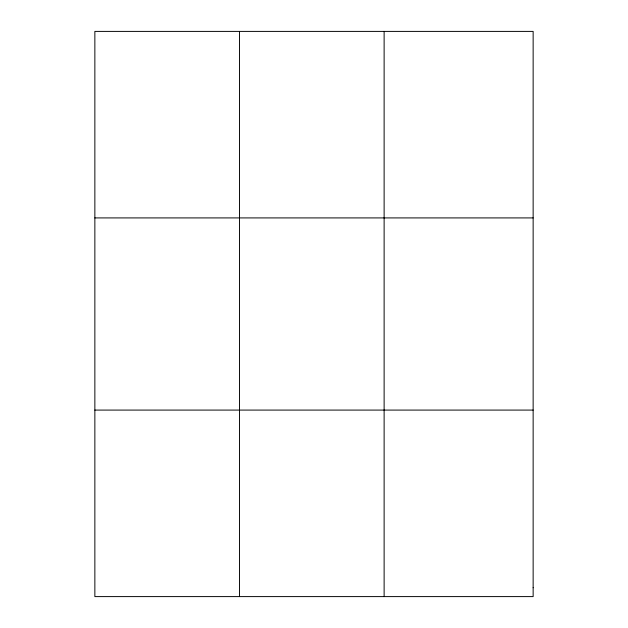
<?xml version="1.0" encoding="UTF-8"?>
<svg xmlns="http://www.w3.org/2000/svg" width="628" height="628" viewBox="0 0 628 628"><rect width="100%" height="100%" fill="white"/><g stroke="black" fill="none" stroke-linecap="round" stroke-linejoin="round"><path stroke-width="0.94" d="M239.496 31.4L239.496 596.6M384.124 31.4L384.124 596.6M94.859 217.916L533.141 217.916M94.859 410.084L533.141 410.084M533.141 587.722L533.141 596.6L94.859 596.6L94.859 31.4L533.141 31.4L533.141 587.722"/></g></svg>
